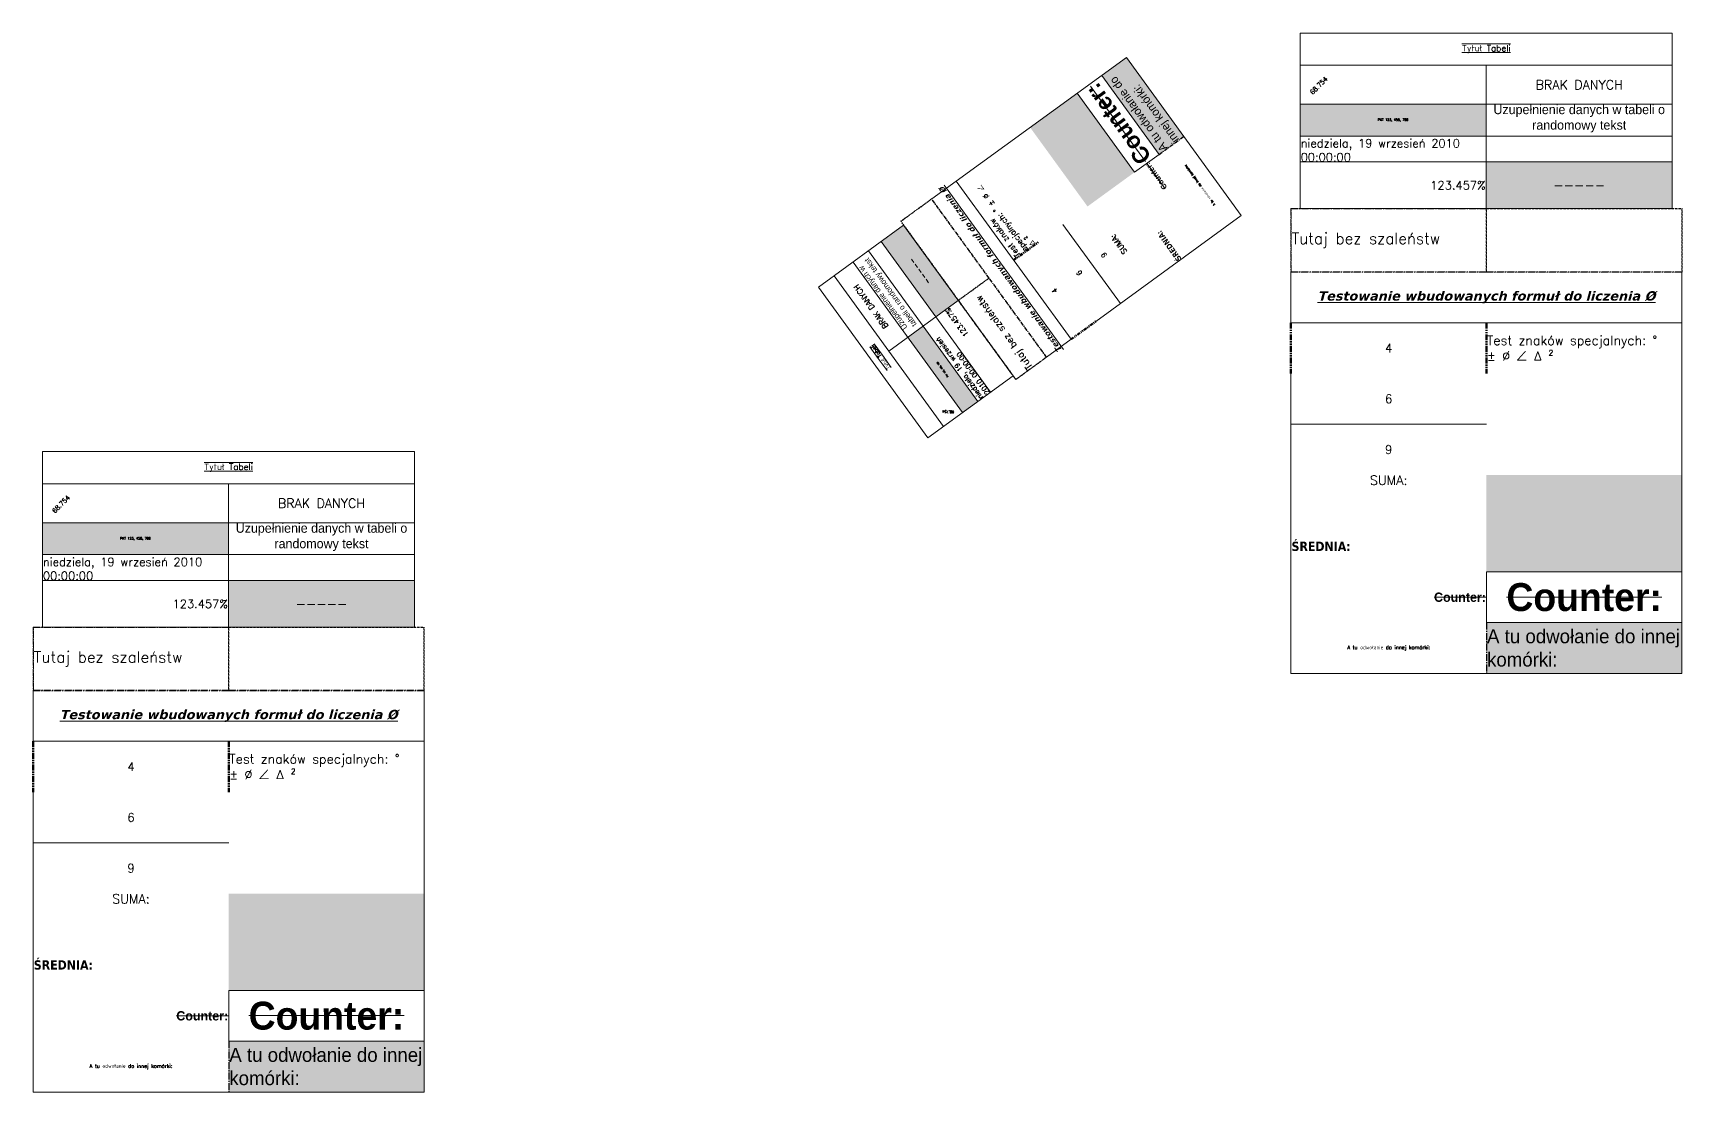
# Model space of a CAD drawing. Header units: metres. Extents: x 7423869 to 7424326, y 5547739 to 5547977.
# Drawn here: x 7424148.9 to 7424326.1, y 5547862.8 to 5547976.6 of the extents above; entities that cross this region are included whole.
import ezdxf

# ---------------------------------------------------------------- set-up
doc = ezdxf.new("R2010")
doc.units = ezdxf.units.M
for name, pattern in [('CENTER2', [1.125, 0.75, -0.125, 0.125, -0.125]), ('DASHED2', [0.375, 0.25, -0.125]), ('PHANTOM2', [1.25, 0.625, -0.125, 0.125, -0.125, 0.125, -0.125])]:
    doc.linetypes.add(name, pattern=pattern)
doc.layers.add('block2_', color=175, linetype='Continuous', lineweight=18)
doc.styles.add('Annotative', font='txt')
doc.styles.add('SHR', font='SIMPLEX', dxfattribs={"height": 0.75})
doc.styles.get("Standard").update_dxf_attribs({"font": 'simplex.shx'})

# ---------------------------------------------------------------- blocks, each defined once
blk = doc.blocks.new('*T69')
at = {"layer": 'block2_', "color": 0, "linetype": 'ByBlock', "lineweight": -2, "transparency": 16777216}
for p, q in [((0, 0), (40, 0)), ((0, 0), (0, -18.85)), ((40, 0), (40, -18.85)), ((0, -3.45), (40, -3.45)), ((20, -3.45), (20, -18.85)), ((0, -7.65), (40, -7.65)), ((0, -11.06), (40, -11.06)), ((0, -13.85), (40, -13.85)), ((0, -18.85), (40, -18.85))]:
    blk.add_line(p, q, dxfattribs=at)
at = {"layer": 'block2_', "color": 130, "linetype": 'Continuous', "transparency": 16777216}
blk.add_solid([(0, -7.65), (0, -11.06), (20, -7.65), (20, -11.06)], dxfattribs=at)
at = {"layer": 'block2_', "color": 7, "linetype": 'Continuous', "true_color": 0xededed, "transparency": 16777216}
blk.add_solid([(20, -13.85), (20, -18.85), (40, -13.85), (40, -18.85)], dxfattribs=at)
at = {"layer": 'block2_', "color": 0, "linetype": 'Continuous', "lineweight": 15, "transparency": 16777216, "insert": (20, -1.73), "char_height": 0.68, "width": 39.88, "attachment_point": 5}
blk.add_mtext('{\\L\\OTytuł Tabeli}', dxfattribs=at)
at = {"layer": 'block2_', "color": 187, "linetype": 'Continuous', "lineweight": 15, "transparency": 16777216, "insert": (1.35, -6.65), "char_height": 0.5, "width": 18, "attachment_point": 7, "rotation": 45}
blk.add_mtext('68.754', dxfattribs=at)
at = {"layer": 'block2_', "color": 4, "linetype": 'Continuous', "lineweight": 15, "transparency": 16777216, "insert": (30, -5.55), "char_height": 1, "width": 19.88, "attachment_point": 5}
blk.add_mtext('BRAK DANYCH', dxfattribs=at)
at = {"layer": 'block2_', "color": 1, "linetype": 'Continuous', "lineweight": 15, "transparency": 16777216, "insert": (30, -7.71), "char_height": 1, "width": 19.88, "attachment_point": 2, "style": 'Annotative'}
blk.add_mtext('Uzupełnienie danych w tabeli o randomowy tekst', dxfattribs=at)
at = {"layer": 'block2_', "color": 5, "linetype": 'Continuous', "lineweight": 15, "transparency": 16777216, "insert": (10, -9.35), "char_height": 0.25, "width": 19.88, "attachment_point": 5}
blk.add_mtext('PKT 123, 456, 789', dxfattribs=at)
at = {"layer": 'block2_', "color": 3, "linetype": 'Continuous', "lineweight": 15, "transparency": 16777216, "insert": (0.06, -13.79), "char_height": 0.9, "width": 19.88, "attachment_point": 7}
blk.add_mtext('niedziela, 19 wrzesień 2010 00:00:00', dxfattribs=at)
at = {"layer": 'block2_', "color": 215, "linetype": 'Continuous', "lineweight": 15, "true_color": 0xa33fa6, "transparency": 16777216, "insert": (19.94, -16.35), "char_height": 0.9, "width": 19.88, "attachment_point": 6}
blk.add_mtext('123.457%', dxfattribs=at)
at = {"layer": 'block2_', "color": 42, "linetype": 'Continuous', "lineweight": 15, "true_color": 0xd79728, "transparency": 16777216, "insert": (30, -15.85), "char_height": 1, "width": 19.88, "attachment_point": 2, "style": 'SHR'}
blk.add_mtext('-----', dxfattribs=at)
blk = doc.blocks.new('*U72')
at = {"layer": 'block2_', "color": 0, "transparency": 16777216, "insert": (20.95, -41.73), "char_height": 1, "width": 20.8862, "attachment_point": 6}
blk.add_mtext('{\\fScript MT Bold|b0|i0|c0|p66;\\K\\C9;\\c13081809;Counter\\C0;:}', dxfattribs=at)
blk = doc.blocks.new('*T70')
at = {"layer": 'block2_', "color": 1, "linetype": 'CENTER2', "lineweight": -2, "transparency": 16777216}
for p, q in [((-0.02, 0.02), (21.01, 0.02)), ((-0.02, 0.02), (-0.02, -6.81)), ((0.02, -0.02), (20.98, -0.02)), ((0.02, -6.76), (0.02, -0.02)), ((-0.02, -6.81), (21.03, -6.81)), ((0.02, -6.76), (20.98, -6.76)), ((20.98, -6.81), (42.03, -6.81)), ((21.03, -6.76), (41.99, -6.76))]:
    blk.add_line(p, q, dxfattribs=at)
at = {"layer": 'block2_', "color": 2, "linetype": 'DASHED2', "lineweight": -2, "transparency": 16777216}
for p, q in [((21.01, 0.02), (42.03, 0.02)), ((42.03, -6.81), (42.03, 0.02)), ((20.98, -0.02), (20.98, -6.76)), ((21.03, -0.02), (41.99, -0.02)), ((21.03, -6.76), (21.03, -0.02)), ((41.99, -0.02), (41.99, -6.76))]:
    blk.add_line(p, q, dxfattribs=at)
at = {"layer": 'block2_', "color": 0, "linetype": 'ByBlock', "lineweight": -2, "transparency": 16777216}
for p, q in [((0, -6.81), (0, -12.24)), ((42.01, -6.81), (42.01, -49.91)), ((0, -12.24), (42.01, -12.24)), ((0, -17.69), (0, -49.91)), ((21.01, -39), (42.01, -39)), ((21.01, -39), (21.01, -44.45)), ((21.01, -44.45), (42.01, -44.45)), ((0, -49.91), (42.01, -49.91))]:
    blk.add_line(p, q, dxfattribs=at)
at = {"layer": 'block2_', "color": 4, "linetype": 'PHANTOM2', "lineweight": 100, "transparency": 16777216}
for p, q in [((0, -12.24), (0, -17.69)), ((21.01, -12.24), (21.01, -17.69))]:
    blk.add_line(p, q, dxfattribs=at)
at = {"layer": 'block2_', "color": 143, "lineweight": -2, "transparency": 16777216}
blk.add_line((0, -23.15), (21.01, -23.15), dxfattribs=at)
at = {"layer": 'block2_', "color": 2, "linetype": 'CENTER2', "lineweight": 30, "transparency": 16777216}
blk.add_line((21.01, -44.45), (21.01, -49.91), dxfattribs=at)
at = {"layer": 'block2_', "color": 51, "true_color": 0xeff759, "transparency": 16777216}
blk.add_solid([(21.01, -28.6), (21.01, -33.55), (42.01, -28.6), (42.01, -33.55)], dxfattribs=at)
at = {"layer": 'block2_', "color": 7, "true_color": 0xededed, "transparency": 16777216}
blk.add_solid([(21.01, -33.55), (21.01, -39), (42.01, -33.55), (42.01, -39)], dxfattribs=at)
at = {"layer": 'block2_', "color": 219, "true_color": 0x642165, "transparency": 16777216}
blk.add_solid([(21.01, -44.45), (21.01, -49.91), (42.01, -44.45), (42.01, -49.91)], dxfattribs=at)
at = {"layer": 'block2_', "color": 0, "transparency": 16777216}
blk.add_blockref('*U72', (0, 0), dxfattribs=at)
for s, insert, char_height, width, attachment_point in [('Tutaj bez szaleństw', (0.06, -3.39), 1.2, 20.8862, 4), ('{\\fVerdana|b1|i1|c238|p34;\\LTestowanie wbudowanych formuł do liczenia \\fVerdana|b1|i1|c0|p34;%%C}', (21.01, -9.51), 1, 41.8924, 5), ('Test znaków specjalnych: %%D %%P %%C ∠ Δ\\~²', (21.07, -14.97), 1, 20.8862, 4), ('{\\fTahoma|b1|i0|c238|p34;ŚREDNIA:}', (0.06, -36.27), 1, 20.8862, 4), ('{\\fScript MT Bold|b0|i0|c0|p66;\\K\\C9;\\c13081809;Counter\\C0;:}', (31.51, -41.73), 3, 20.8862, 5), ('A tu odwołanie do innej komórki:', (10.5, -47.18), 0.4, 20.8862, 5)]:
    blk.add_mtext(s, dxfattribs=dict(at, insert=insert, char_height=char_height, width=width, attachment_point=attachment_point))
at = {"layer": 'block2_', "color": 3, "transparency": 16777216, "char_height": 0.92, "width": 20.8862, "attachment_point": 5}
for s, insert in [('4', (10.5, -14.97)), ('6', (10.5, -20.42)), ('9', (10.5, -25.87))]:
    blk.add_mtext(s, dxfattribs=dict(at, insert=insert))
at = {"layer": 'block2_', "color": 6, "transparency": 16777216, "insert": (10.5, -28.66), "char_height": 1, "width": 20.8862, "attachment_point": 2, "style": 'SHR'}
blk.add_mtext('SUMA:', dxfattribs=at)
at = {"layer": 'block2_', "color": 7, "transparency": 16777216, "insert": (21.07, -47.18), "char_height": 1.5, "width": 20.8862, "attachment_point": 4, "style": 'Annotative'}
blk.add_mtext('A tu odwołanie do innej komórki:', dxfattribs=at)
blk = doc.blocks.new('block2')
for name, p in [('*T69', (-20, 11.06)), ('*T70', (-20.98, -7.81))]:
    blk.add_blockref(name, p)

msp = doc.modelspace()

# ---------------------------------------------------------------- block references
at = {"layer": 'block2_'}
for p in [(7424305.06, 5547965.49), (7424169.89, 5547920.53, 208)]:
    msp.add_blockref('block2', p, dxfattribs=at)
at = {"layer": 'block2_', "xscale": 0.5, "yscale": 0.6, "rotation": 126}
msp.add_blockref('block2', (7424244.55, 5547945.07, 208), dxfattribs=at)

doc.saveas('drawing.dxf')
